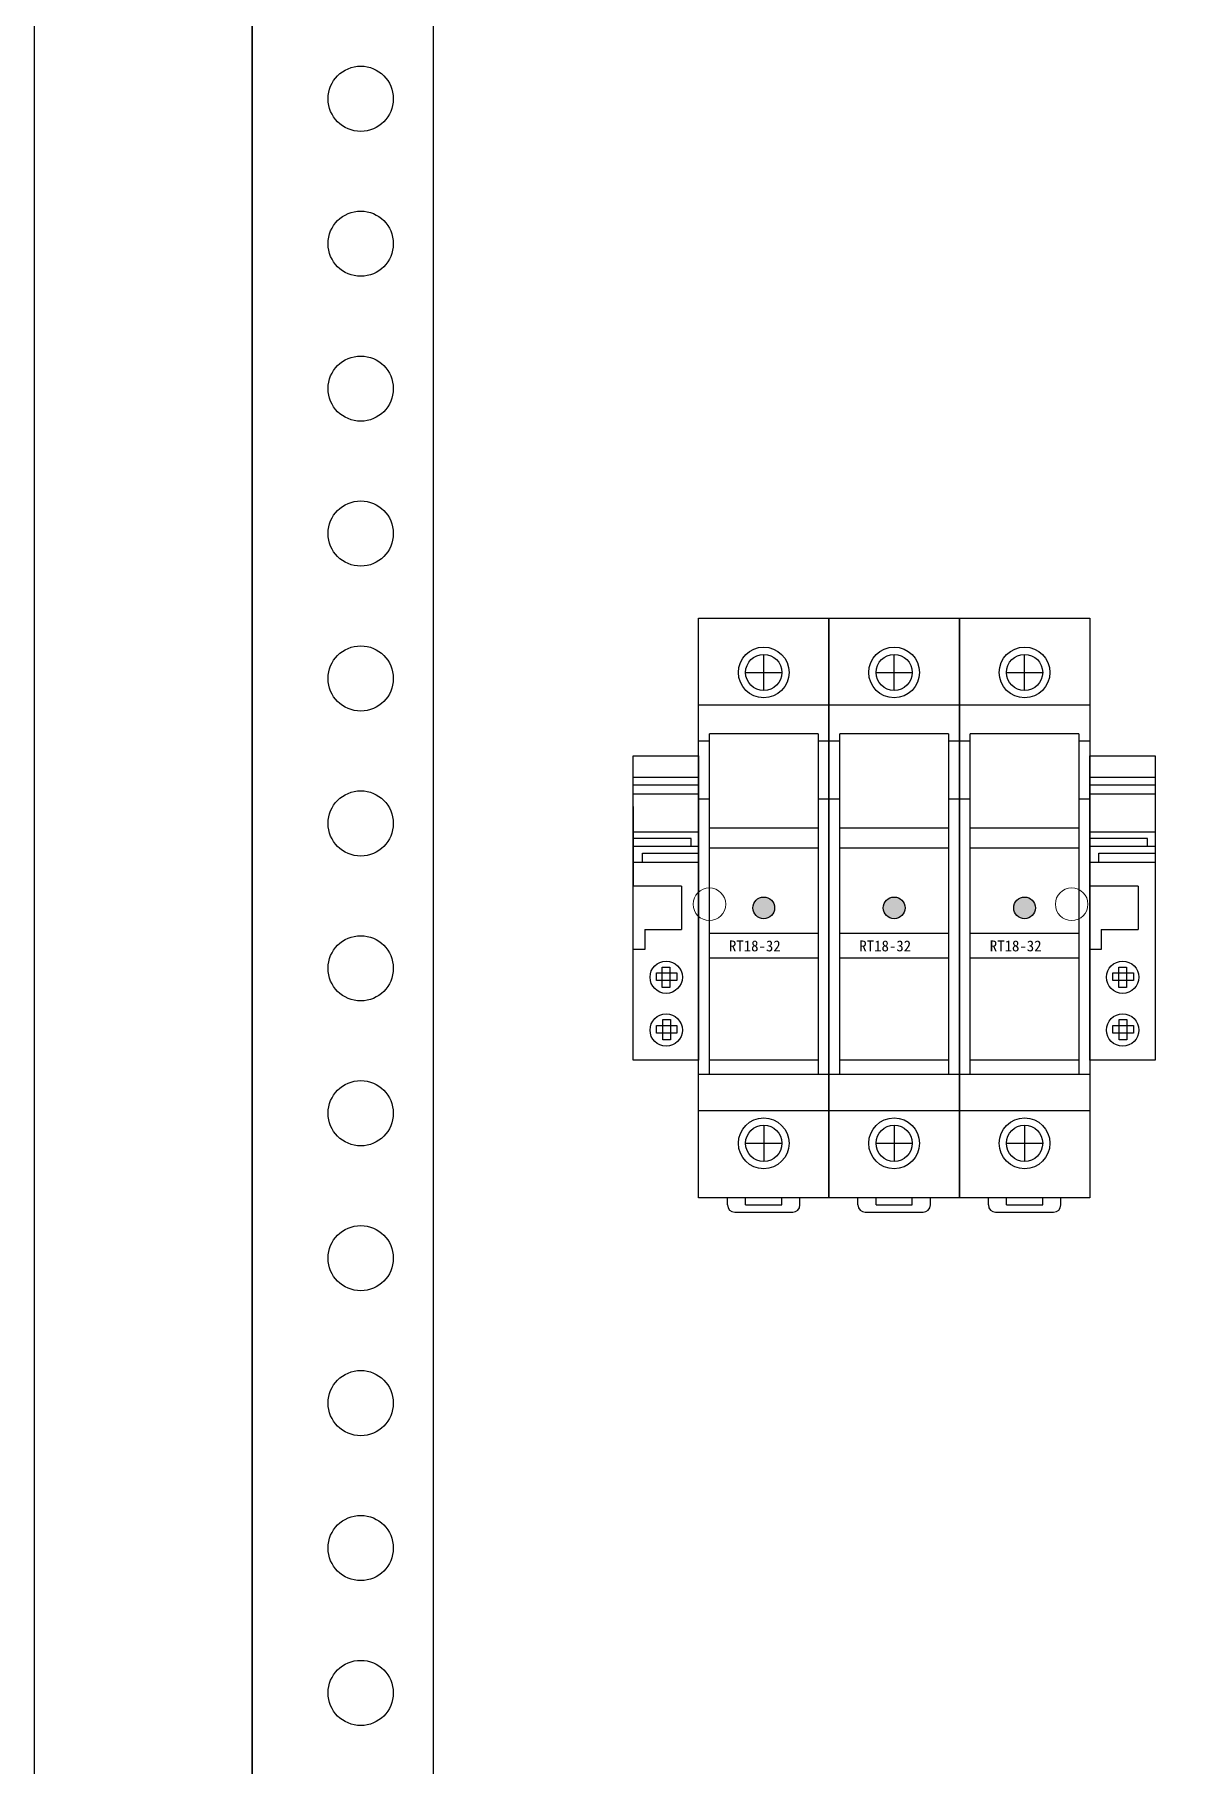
# Model space of a CAD drawing. Extents: x 1476551 to 1477151, y 431422 to 433222.
# Drawn here: x 1476550.9 to 1476708.4, y 432786.9 to 433025.7 of the extents above; entities that cross this region are included whole.
import ezdxf

# ---------------------------------------------------------------- set-up
doc = ezdxf.new("R2010")
doc.units = 0
doc.header["$MEASUREMENT"] = 0
for name, color, linetype in [('LY-JS-BJ', 7, 'Continuous'), ('LY-JS-YQJ', 7, 'Continuous'), ('布置图', 20, 'Continuous')]:
    doc.layers.add(name, color=color, linetype=linetype)
doc.layers.add('LY-二次控制图', color=7, linetype='Continuous', lineweight=18)

# ---------------------------------------------------------------- blocks, each defined once
blk = doc.blocks.new('RT18保险 正视图')
at = {"layer": 'LY-JS-YQJ'}
blk.add_hatch(color=1, dxfattribs=at).paths.add_polyline_path([(1.5, -40, 1), (-1.5, -40, 1)])
for p, q in [((-9, -80), (-9, 0)), ((-9, 0), (9, 0)), ((9, 0), (9, -80)), ((0, -10.01), (0, -5.01)), ((-2.5, -7.51), (2.5, -7.51)), ((9, -12.01), (-9, -12.01)), ((7.5, -16), (-7.5, -16)), ((-7.5, -63), (-7.5, -16)), ((7.5, -16), (7.5, -63)), ((-7.5, -17), (-9, -17)), ((9, -17), (7.5, -17)), ((-7.5, -25), (-9, -25)), ((9, -25), (7.5, -25)), ((7.5, -29), (-7.5, -29)), ((7.5, -31.75), (-7.5, -31.75)), ((-7.5, -43.5), (7.5, -43.5)), ((-7.5, -46.9), (7.5, -46.9)), ((7.5, -61), (-7.5, -61)), ((9, -63), (-9, -63)), ((9, -67.99), (-9, -67.99)), ((0, -69.99), (0, -74.99)), ((-2.5, -72.49), (2.5, -72.49)), ((9, -80), (-9, -80)), ((-5, -81), (-5, -80)), ((-2.5, -81), (-2.5, -80)), ((-2.5, -81), (2.5, -81)), ((2.5, -81), (2.5, -80)), ((5, -81), (5, -80)), ((-4, -82), (4, -82))]:
    blk.add_line(p, q, dxfattribs=at)
for centre, radius in [((0, -7.51), 3.5), ((0, -7.51), 2.5), ((0, -72.49), 3.5), ((0, -72.49), 2.5)]:
    blk.add_circle(centre, radius, dxfattribs=at)
at = {"layer": 'LY-JS-YQJ', "color": 1}
blk.add_circle((0, -40), 1.5, dxfattribs=at)
at = {"layer": 'LY-JS-YQJ'}
for centre, start, end in [((-4, -81), 180, 270), ((4, -81), 270, 0)]:
    blk.add_arc(centre, 1, start, end, dxfattribs=at)
at = {"layer": 'LY-JS-YQJ', "insert": (-4.8, -44.5), "char_height": 1.5, "width": 12.3, "attachment_point": 1}
blk.add_mtext('RT18-32', dxfattribs=at)
blk = doc.blocks.new('RT18-32X-6A')
at = {"layer": 'LY-JS-YQJ'}
blk.add_blockref('RT18保险 正视图', (9, 80), dxfattribs=at)
blk = doc.blocks.new('端子堵头')
at = {"layer": 'LY-JS-YQJ'}
for p, q in [((0, 39.03), (9, 39.03)), ((0, 37.96), (9, 37.96)), ((0, 36.73), (9, 36.73)), ((0, 35), (0, 24)), ((9, 35), (9, 24)), ((9, 34.58), (9, 33.47)), ((0, 31.48), (9, 31.48)), ((7.97, 30.59), (0, 30.59)), ((0, 29.53), (9, 29.53)), ((7.97, 29.53), (7.97, 30.59)), ((0, 27.32), (9, 27.32)), ((1.25, 27.32), (1.25, 28.56)), ((1.25, 28.56), (9, 28.56)), ((6.66, 24), (0, 24)), ((6.66, 24), (6.66, 18)), ((1.59, 18), (1.59, 15.27)), ((1.59, 18), (6.66, 18)), ((1.59, 15.27), (0, 15.27))]:
    blk.add_line(p, q, dxfattribs=at)
for points in [[(0, 42), (9, 42), (9, 0), (0, 0)], [(3.2, 12.05), (6.01, 12.05), (6.01, 10.99), (3.2, 10.99)], [(5.06, 12.84), (5.06, 10.03), (3.99, 10.03), (3.99, 12.84)], [(5.13, 5.6), (5.13, 2.79), (4.06, 2.79), (4.06, 5.6)], [(3.2, 4.76), (6.01, 4.76), (6.01, 3.69), (3.2, 3.69)]]:
    blk.add_lwpolyline(points, close=True, dxfattribs=at)
for centre in [(4.54, 11.43), (4.54, 4.14)]:
    blk.add_circle(centre, 2.23, dxfattribs=at)
blk = doc.blocks.new('A$C90d01b57')
at = {"layer": 'LY-二次控制图', "lineweight": -3}
for name, p in [('RT18-32X-6A', (-54, -80)), ('RT18-32X-6A', (-36, -80)), ('RT18-32X-6A', (-18, -80)), ('端子堵头', (-63, -61)), ('端子堵头', (0, -61))]:
    blk.add_blockref(name, p, dxfattribs=at)
blk = doc.blocks.new('A$C2BB77F8B')
at = {"color": 6}
for centre in [(10.5, 0.5), (60.5, 0.5)]:
    blk.add_circle(centre, 2.25, dxfattribs=at)
at = {"color": 0}
blk.add_blockref('A$C90d01b57', (63, 40), dxfattribs=at)
blk = doc.blocks.new('*U28')
at = {"layer": 'LY-JS-BJ', "color": 6}
blk.add_circle((0, 0), 4.5, dxfattribs=at)
blk = doc.blocks.new('*U29')
at = {"layer": 'LY-JS-BJ', "color": 0, "linetype": 'ByBlock', "lineweight": -2, "transparency": 16777216}
for p in [(0, -80), (0, -100), (0, -120), (0, -140), (0, -160), (0, -180), (0, -200), (0, -220), (0, -240), (0, -260), (0, -280), (0, -300)]:
    blk.add_blockref('*U28', p, dxfattribs=at)

msp = doc.modelspace()

# ---------------------------------------------------------------- linework, layer by layer
at = {"layer": 'LY-JS-BJ', "color": 6, "ltscale": 50}
msp.add_lwpolyline([(1476580.86, 433166.89), (1476580.86, 431421.89)], dxfattribs=at)
at = {"layer": 'LY-JS-BJ', "color": 6, "lineweight": -3}
msp.add_lwpolyline([(1476605.86, 433106.89), (1476605.86, 431506.89), (1476580.86, 431506.89), (1476580.86, 433106.89)], close=True, dxfattribs=at)
at = {"layer": '布置图', "ltscale": 50}
msp.add_lwpolyline([(1476550.86, 433221.89), (1477150.86, 433221.89), (1477150.86, 431421.89), (1476550.86, 431421.89)], close=True, dxfattribs=at)

# ---------------------------------------------------------------- block references
at = {"layer": 'LY-JS-BJ', "color": 6, "lineweight": -3}
msp.add_blockref('*U29', (1476595.86, 433096.89), dxfattribs=at)
at = {"layer": 'LY-二次控制图', "color": 6, "lineweight": -3}
msp.add_blockref('A$C2BB77F8B', (1476633.48, 432905.23), dxfattribs=at)

doc.saveas('drawing.dxf')
